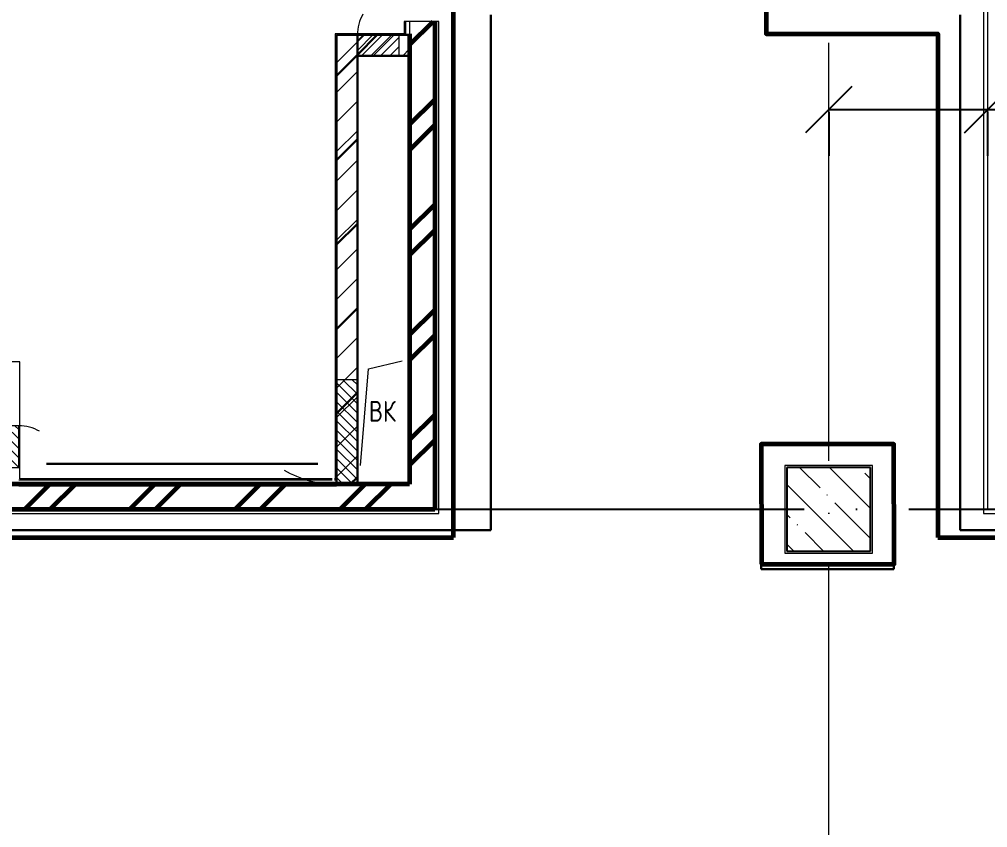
# Model space of a CAD drawing. Header units: millimetres. Extents: x -592259 to 288321, y -552984 to 293768.
# Drawn here: x 59678 to 64310, y 53152 to 57020 of the extents above; entities that cross this region are included whole.
import ezdxf

# ---------------------------------------------------------------- set-up
doc = ezdxf.new("R2010")
doc.units = ezdxf.units.MM
doc.linetypes.add('ADSK_Линия сетки', pattern=[2500, 2000, -250, 0, -250])
doc.layers.get('Defpoints').update_dxf_attribs({"color": 250})
for name, color, linetype, lineweight in [('0) кирпич', 30, 'Continuous', 60), ('0.3) ПГП 6 вып', 4, 'Continuous', 30), ('2)Фархверки', 40, 'Continuous', 30), ('4) Штукатурка', 6, 'Continuous', 30), ('4.3) Шт Блок и кирпич', 6, 'Continuous', 30), ('6.1) Шпаклевка 5 вып.', 160, 'Continuous', 60), ('A-____-____-DIMS', 250, 'Continuous', 9), ('A-DETL-GENF-OTLN', 250, 'Continuous', 5), ('A-DOOR-____-MCUT', 250, 'Continuous', 5), ('A-DOOR-____-OTLN', 250, 'Continuous', 5), ('A-GLAZ-____-OTLN', 250, 'Continuous', 5), ('A-WALL-____-MCUT', 250, 'Continuous', 13), ('A-WALL-____-PATT', 250, 'Continuous', 13), ('A-WALL-FNSH-MCUT', 250, 'Continuous', 13), ('S-COLS-____-MCUT', 250, 'Continuous', 25), ('S-COLS-____-OTLN', 250, 'Continuous', 9), ('S-GRID-____-OTLN', 250, 'Continuous', 9)]:
    doc.layers.add(name, color=color, linetype=linetype, lineweight=lineweight)
doc.styles.add('ISOCPEUR', font='isocpeur.ttf', dxfattribs={"width": 0.8, "height": 100})
doc.styles.get("Standard").update_dxf_attribs({"font": 'ГОСТ тип А.ttf'})
doc.dimstyles.new('А3', dxfattribs={"dimtxt": 333, "dimasz": 222, "dimexe": 222, "dimexo": 111, "dimgap": 111, "dimtad": 1, "dimtoh": 1, "dimdec": 0, "dimrnd": 0.0015, "dimzin": 0, "dimdsep": 46, "dimtxsty": 'Standard', "dimblk": 'OBLIQUE', "dimcen": 0, "dimclrd": 7, "dimclre": 7, "dimclrt": 7, "dimadec": 0, "dimazin": 0, "dimtfac": 1, "dimtdec": 0, "dimtofl": 0, "dimtmove": 0, "dimatfit": 3, "dimfxl": 1, "dimtolj": 1, "dimtzin": 0, "dimarcsym": 0})
pattern_1 = [(45, (0, 0), (-251.4472, 251.4472), []), (45, (0, 381), (-251.4472, 251.4472), [])]
pattern_2 = [(45, (0, 0), (-70.71068, 70.71068), [])]
pattern_3 = [(45, (125, 0), (-22.6274, 22.6274), [])]

# ---------------------------------------------------------------- blocks, each defined once
blk = doc.blocks.new('BSC_Колонна _Прямоугольная - 400x400-V20-Кладочный план на отм_ 0_000_ Секция 1_')
at = {"layer": 'S-COLS-____-OTLN', "lineweight": 5}
h = blk.add_hatch(dxfattribs=at)
h.set_pattern_fill('FP_27', color=256, style=0, pattern_type=2)
h.set_pattern_definition([(135, (-63549.98, -54675), (-142.5619, -142.5619), []), (135, (-63407.42, -54675), (-142.5619, -142.5619), [252.016, -50.403, 3.353, -47.05])])
h.paths.add_polyline_path([(-200, -200), (200, -200), (200, 200), (-200, 200)])
at = {"layer": 'S-COLS-____-MCUT'}
for p, q in [((200, 200), (-200, 200)), ((-200, 200), (-200, -200)), ((200, -200), (200, 200)), ((-200, -200), (200, -200))]:
    blk.add_line(p, q, dxfattribs=at)
blk = doc.blocks.new('_Wn_-As_OpeningMEP_floor__Rectangular - _Wn_-As_OpeningMEP_floor__Rectangular-32466846-Кладочный план на отм_ 0_000_ Секция 1_')
at = {"layer": 'A-DETL-GENF-OTLN'}
for p, q in [((-62.2, 262.2), (100, 300)), ((-100, -200), (-62.2, 262.2))]:
    blk.add_line(p, q, dxfattribs=at)
blk = doc.blocks.new('АР_Люк - ЛРС_ВК_200х200_внутренний_RAL 9006-42718871-Кладочный план на отм_ 0_000_ Секция 1_')
at = {"layer": 'A-DOOR-____-OTLN'}
h = blk.add_hatch(dxfattribs=at)
h.set_pattern_fill('FP_29', color=256, style=0, pattern_type=2)
h.set_pattern_definition(pattern_3)
h.paths.add_polyline_path([(225, -50), (225, 50), (25, 50), (25, -50)])
at = {"layer": 'A-DETL-GENF-OTLN', "lineweight": 9}
for p, q in [((225, 50), (25, 50)), ((25, 50), (25, -50)), ((225, -50), (225, 50)), ((25, -50), (225, -50))]:
    blk.add_line(p, q, dxfattribs=at)
at = {"layer": 'A-DOOR-____-MCUT'}
blk.add_arc((225, 50), 200, 150, 180, dxfattribs=at)
blk = doc.blocks.new('АР_Люк - ЛРС_ВК_500х400_наружный_NCS S 1000-N-42722041-Кладочный план на отм_ 0_000_ Секция 1_')
at = {"layer": 'A-DOOR-____-OTLN'}
h = blk.add_hatch(dxfattribs=at)
h.set_pattern_fill('FP_29', color=256, style=0, pattern_type=2)
h.set_pattern_definition(pattern_3)
h.paths.add_polyline_path([(375, 50), (-125, 50), (-125, -50), (375, -50)])
at = {"layer": 'A-DETL-GENF-OTLN', "lineweight": 9}
for p, q in [((375, 50), (-125, 50)), ((-125, 50), (-125, -50)), ((375, -50), (375, 50)), ((-125, -50), (375, -50))]:
    blk.add_line(p, q, dxfattribs=at)
at = {"layer": 'A-DOOR-____-MCUT'}
blk.add_arc((375, 50), 500, 150, 180, dxfattribs=at)
blk = doc.blocks.new('_Oblique')
at = {"color": 0, "linetype": 'ByBlock', "lineweight": -2}
blk.add_line((-0.5, -0.5), (0.5, 0.5), dxfattribs=at)
blk = doc.blocks.new('DIMBLOCK182-Кладочный план на отм_ 0_000_ Секция 1_')
at = {"layer": 'A-____-____-DIMS', "color": 7, "lineweight": -2, "transparency": 16777216}
for p, q in [((63550, 56588), (64310, 56588)), ((63550, 56577), (63550, 56366)), ((64310, 56588), (65386.7, 56588)), ((64310, 56577), (64310, 56366))]:
    blk.add_line(p, q, dxfattribs=at)
at = {"layer": 'Defpoints', "color": 0, "transparency": 16777216}
for p in [(63550, 56688), (64310, 56688), (64310, 56588)]:
    blk.add_point(p, dxfattribs=at)
at = {"layer": 'A-____-____-DIMS', "color": 7, "lineweight": -2, "transparency": 16777216, "xscale": 222, "yscale": 222, "zscale": 222, "rotation": 180}
blk.add_blockref('_Oblique', (63550, 56588), dxfattribs=at)
at = {"layer": 'A-____-____-DIMS', "color": 7, "lineweight": -2, "transparency": 16777216, "xscale": 222, "yscale": 222, "zscale": 222}
blk.add_blockref('_Oblique', (64310, 56588), dxfattribs=at)
at = {"layer": 'A-____-____-DIMS', "color": 7, "transparency": 16777216, "insert": (64959.4, 56865.5), "char_height": 333, "width": 1.862, "attachment_point": 5}
blk.add_mtext('\\A1;760', dxfattribs=at)

msp = doc.modelspace()

# ---------------------------------------------------------------- hatches: boundary and pattern name
at = {"layer": '0) кирпич'}
h = msp.add_hatch(dxfattribs=at)
h.set_pattern_fill('FP_2', color=256, style=0, pattern_type=2)
h.set_pattern_definition(pattern_1)
h.paths.add_polyline_path([(61665, 54795.0006), (61665, 57010), (61545, 57010), (61545, 54795.0006)])
h.paths.add_polyline_path([(61545, 58110), (61665, 58110), (61665, 58375.0118), (61545, 58375.012), (61545, 58145.0006)])
h = msp.add_hatch(dxfattribs=at)
h.set_pattern_fill('FP_2', color=256, style=0, pattern_type=2)
h.set_pattern_definition(pattern_1)
h.paths.add_polyline_path([(61195, 54675.0006), (61665, 54675.0006), (61665, 54795.0006), (59249.9781, 54795.0006), (59249.9781, 54675.0006), (60505.0647, 54675.0006)])
h.paths.add_polyline_path([(58849.9781, 54675.0006), (58849.9781, 54795.0006), (54749.9781, 54795.0006), (54749.9781, 54675.0006), (58306.0176, 54675.0006)])
at = {"layer": '0.3) ПГП 6 вып'}
h = msp.add_hatch(dxfattribs=at)
h.set_pattern_fill('ANSI31', color=4, scale=90)
h.paths.add_polyline_path([(61195, 56945.0006), (61295, 56945.0006), (61295, 54795.0006), (61195, 54795.0006)])
h = msp.add_hatch(dxfattribs=at)
h.set_pattern_fill('ANSI31', color=4, scale=90)
h.paths.add_polyline_path([(61295, 56845.0006), (61545, 56845.0006), (61545, 56945.0006), (61295, 56945.0006)])
at = {"layer": 'A-WALL-____-PATT', "lineweight": 15}
h = msp.add_hatch(dxfattribs=at)
h.set_pattern_fill('FP_6', color=256, style=0, pattern_type=2)
h.set_pattern_definition(pattern_2)
h.paths.add_polyline_path([(61545, 56845.0006), (61545, 56945.0006), (61195, 56945.0006), (61195, 56845.0006), (61495, 56845.0006)])
h = msp.add_hatch(dxfattribs=at)
h.set_pattern_fill('FP_6', color=256, style=0, pattern_type=2)
h.set_pattern_definition(pattern_2)
h.paths.add_polyline_path([(61195, 54795.0006), (61295, 54795.0006), (61295, 56845.0006), (61195, 56845.0006), (61195, 55295.0006)])

# ---------------------------------------------------------------- linework, layer by layer
at = {"linetype": 'ADSK_Линия сетки'}
msp.add_line((-3569.5512, 54675.0006), (72376.0288, 54675.0006), dxfattribs=at)
at = {"layer": '0) кирпич'}
for p, q in [((61665, 57010), (61665, 54675.0006)), ((61545, 56951.0006), (61545, 54795.0006)), ((61545, 54795.0006), (59249.9781, 54795.0006)), ((59675.0005, 54795.0006), (61195, 54795.0006)), ((59249.9781, 54675.0006), (61665, 54675.0006))]:
    msp.add_line(p, q, dxfattribs=at)
at = {"layer": '0.3) ПГП 6 вып'}
for points in [[(61195, 56945.0006), (61295, 56945.0006), (61295, 54795.0006), (61195, 54795.0006)], [(61295, 56845.0006), (61545, 56845.0006), (61545, 56945.0006), (61295, 56945.0006)]]:
    msp.add_lwpolyline(points, close=True, dxfattribs=at)
at = {"layer": '4) Штукатурка'}
for p, q in [((61933.6983, 54575.4482), (61933.6983, 57040.7077)), ((64178.5246, 57040.7077), (64178.5246, 54575.4482)), ((63861.2909, 54985.3579), (63226.0534, 54985.3579)), ((63226.0534, 54985.3579), (63226.0534, 54388.2971)), ((63861.2909, 54388.2971), (63861.2909, 54985.3579)), ((53324.4676, 54575.4482), (61933.6983, 54575.4482)), ((64178.5246, 54575.4482), (69050, 54575.4482)), ((63226.0534, 54388.2971), (63861.2909, 54388.2971))]:
    msp.add_line(p, q, dxfattribs=at)
at = {"layer": '4.3) Шт Блок и кирпич'}
msp.add_line((59808.4068, 54891.8003), (61105.2848, 54891.8003), dxfattribs=at)
at = {"layer": '6.1) Шпаклевка 5 вып.'}
for points in [[(61755.2016, 54540.8287), (61755.2016, 58208.8443), (62987.7738, 58208.8443), (62987.7738, 58125.2374), (63250.2145, 58125.2374), (63250.2145, 56950.2575), (64071.255, 56950.2575), (64071.255, 54540.8287)], [(53229.6954, 54540.8287), (61755.2016, 54540.8287)], [(64071.255, 54540.8287), (69050, 54540.8287)]]:
    msp.add_lwpolyline(points, dxfattribs=at)
msp.add_lwpolyline([(63228.2314, 54411.8034), (63863.4689, 54411.8034), (63861.2909, 54986.1826), (63226.0534, 54986.1826)], close=True, dxfattribs=at)
at = {"layer": 'A-WALL-____-MCUT', "lineweight": 15}
for p, q in [((64310, 57135.0006), (64310, 54675.0006)), ((61525, 57010), (61519, 57010)), ((61519, 57010), (61519, 56951.0006)), ((61665, 57010), (61525, 57010)), ((61525, 57010), (61525, 56945.0006)), ((61545, 57010), (61545, 56951.0006)), ((61519, 56951.0006), (61189, 56951.0006)), ((61189, 56951.0006), (61189, 54821.0006)), ((61195, 56945.0006), (61525, 56945.0006)), ((61195, 54815.0006), (61195, 56945.0006)), ((61525, 56945.0006), (61545, 56945.0006)), ((61295, 54795.0006), (61295, 56845.0006)), ((61295, 56845.0006), (61545, 56845.0006)), ((59681.0005, 55381.0006), (55181, 55381.0006)), ((59681.0005, 54821.0006), (59681.0005, 55381.0006)), ((61175, 54815.0006), (59675.0005, 54815.0006)), ((61175, 54821.0006), (59681.0005, 54821.0006)), ((61189, 54821.0006), (61185, 54821.0006)), ((61195, 54815.0006), (61185, 54815.0006)), ((61195, 54795.0006), (61195, 54815.0006)), ((64820, 54675.0006), (64310, 54675.0006))]:
    msp.add_line(p, q, dxfattribs=at)
at = {"layer": 'A-WALL-FNSH-MCUT', "lineweight": 15}
for p, q in [((64290, 57135.0006), (64290, 54655.0006)), ((61685, 57010), (61665, 57010)), ((61685, 54655.0006), (61685, 57010)), ((63760.01, 54885), (63340.01, 54885)), ((63340.01, 54885), (63340.01, 54465)), ((63760.01, 54465), (63760.01, 54885)), ((59260, 54655.0006), (61685, 54655.0006)), ((64290, 54655.0006), (64820, 54655.0006)), ((63340.01, 54465), (63760.01, 54465))]:
    msp.add_line(p, q, dxfattribs=at)
at = {"layer": 'S-GRID-____-OTLN', "linetype": 'ADSK_Линия сетки'}
msp.add_line((63550, 39906.0281), (63550, 61202.0051), dxfattribs=at)

# ---------------------------------------------------------------- block references
at = {"layer": 'A-DOOR-____-OTLN'}
msp.add_blockref('АР_Люк - ЛРС_ВК_200х200_внутренний_RAL 9006-42718871-Кладочный план на отм_ 0_000_ Секция 1_', (61270, 56895.0006), dxfattribs=at)
for name, p, rotation in [('АР_Люк - ЛРС_ВК_500х400_наружный_NCS S 1000-N-42722041-Кладочный план на отм_ 0_000_ Секция 1_', (61245, 54920.0006), 90), ('АР_Люк - ЛРС_ВК_200х200_внутренний_RAL 9006-42718871-Кладочный план на отм_ 0_000_ Секция 1_', (59625.0005, 55100.0006), 270)]:
    msp.add_blockref(name, p, dxfattribs=dict(at, rotation=rotation))
at = {"layer": 'A-GLAZ-____-OTLN'}
msp.add_blockref('_Wn_-As_OpeningMEP_floor__Rectangular - _Wn_-As_OpeningMEP_floor__Rectangular-32466846-Кладочный план на отм_ 0_000_ Секция 1_', (61409.9743, 55085.0069), dxfattribs=at)
at = {"layer": 'S-COLS-____-OTLN'}
msp.add_blockref('BSC_Колонна _Прямоугольная - 400x400-V20-Кладочный план на отм_ 0_000_ Секция 1_', (63549.9781, 54675), dxfattribs=at)

# ---------------------------------------------------------------- texts
at = {"layer": '2)Фархверки', "insert": (61349.9954, 55193.9623), "char_height": 100, "width": 160.3375, "attachment_point": 1, "style": 'ISOCPEUR'}
msp.add_mtext('ВК', dxfattribs=at)

# ---------------------------------------------------------------- dimensions: what is measured, and where the dimension line sits
at = {"layer": 'A-____-____-DIMS'}
dim = msp.add_linear_dim(base=(64310, 56587.9709), p1=(63550, 56687.9558), p2=(64310, 56687.9558), dimstyle='А3', dxfattribs=at)
dim.commit()
dim.dimension.update_dxf_attribs({"geometry": 'DIMBLOCK182-Кладочный план на отм_ 0_000_ Секция 1_', "text_midpoint": (64959.35, 56865.4709)})

doc.saveas('drawing.dxf')
